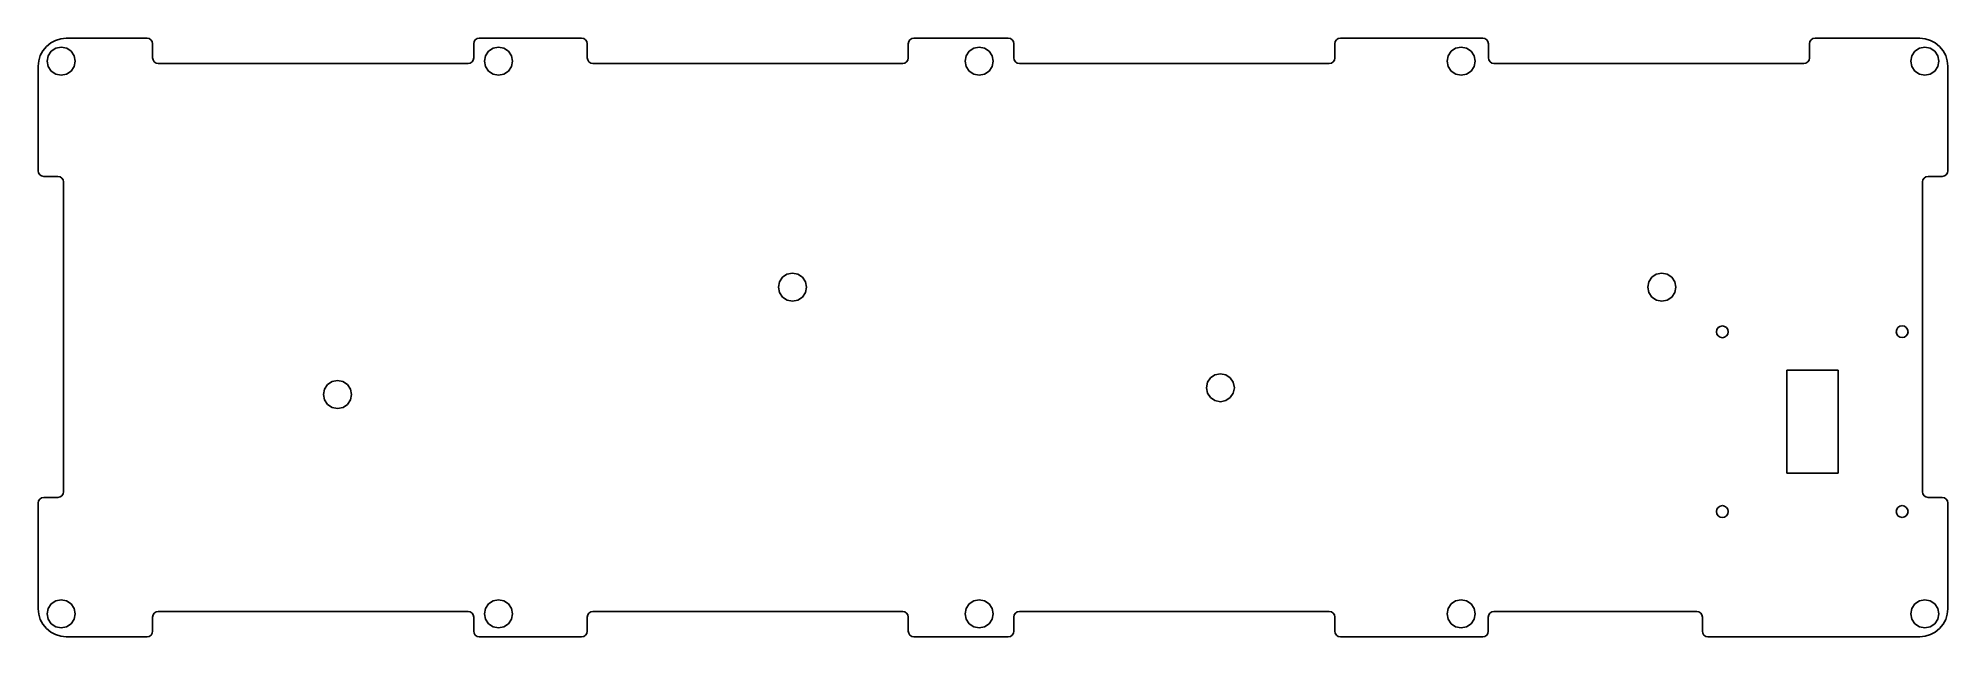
# Model space of a CAD drawing. Extents: x -1 to 339, y -1 to 106.
import ezdxf

# ---------------------------------------------------------------- set-up
doc = ezdxf.new("R2010")
doc.units = 0

msp = doc.modelspace()

# ---------------------------------------------------------------- linework, layer by layer
at = {"layer": 'Layer 1'}
for p, q in [((1.55836, 105.062), (2.41894, 105.52099)), ((2.41894, 105.52099), (3.35235, 105.805)), ((3.35235, 105.805), (4.33236, 105.902)), ((4.33236, 105.902), (18.7042, 105.902)), ((18.7042, 105.902), (19.0869, 105.826)), ((19.0869, 105.826), (19.4113, 105.60899)), ((19.4113, 105.60899), (19.6281, 105.285)), ((76.9347, 105.29098), (77.1491, 105.60898)), ((77.1491, 105.60898), (77.4671, 105.82299)), ((77.4671, 105.82299), (77.8564, 105.90099)), ((77.8564, 105.90099), (96.0764, 105.90199)), ((96.0764, 105.90199), (96.459001, 105.82599)), ((96.459001, 105.82599), (96.783401, 105.60899)), ((96.783401, 105.60899), (97.000003, 105.285)), ((154.305, 105.29098), (154.519, 105.60898)), ((154.519, 105.60898), (154.837, 105.82299)), ((154.837, 105.82299), (155.227, 105.90199)), ((155.227, 105.90199), (172.01, 105.90199)), ((172.01, 105.90199), (172.393, 105.82599)), ((172.393, 105.82599), (172.717, 105.60898)), ((172.717, 105.60898), (172.934, 105.28499)), ((230.24, 105.29097), (230.454, 105.60897)), ((230.454, 105.60897), (230.772, 105.82298)), ((230.772, 105.82298), (231.161, 105.90198)), ((231.161, 105.90198), (256.489, 105.90198)), ((256.489, 105.90198), (256.872, 105.82598)), ((256.872, 105.82598), (257.196, 105.60897)), ((257.196, 105.60897), (257.413, 105.28498)), ((314.71801, 105.29097), (314.93301, 105.60897)), ((314.93301, 105.60897), (315.25102, 105.82297)), ((315.25102, 105.82297), (315.64001, 105.90197)), ((315.64001, 105.90197), (334.27301, 105.90197)), ((334.27301, 105.90197), (335.25302, 105.80497)), ((335.25302, 105.80497), (336.18602, 105.52097)), ((336.18602, 105.52097), (337.047, 105.06197)), ((-0.570678, 101.88199), (-0.287037, 102.81499)), ((-0.287037, 102.81499), (0.17242, 103.676)), ((0.17242, 103.676), (0.796827, 104.438)), ((0.796827, 104.438), (1.55836, 105.062)), ((1.12649, 102.783), (0.930024, 101.81)), ((1.66226, 103.578), (1.12649, 102.783)), ((2.45691, 104.114), (1.66226, 103.578)), ((3.43002, 104.31), (2.45691, 104.114)), ((4.40314, 104.114), (3.43002, 104.31)), ((5.19779, 103.578), (4.40314, 104.114)), ((5.73356, 102.783), (5.19779, 103.578)), ((5.93002, 101.81), (5.73356, 102.783)), ((19.6281, 105.285), (19.7042, 104.902)), ((19.7042, 104.902), (19.7042, 102.405)), ((19.7042, 102.405), (19.7803, 102.022)), ((19.7803, 102.022), (19.9971, 101.698)), ((76.561399, 101.69799), (76.7759, 102.01599)), ((76.7759, 102.01599), (76.8546, 102.40499)), ((76.8546, 102.40499), (76.8559, 104.90099)), ((76.8559, 104.90099), (76.9347, 105.29098)), ((78.9689, 102.783), (78.772399, 101.81)), ((79.504599, 103.578), (78.9689, 102.783)), ((80.299299, 104.114), (79.504599, 103.578)), ((81.2724, 104.31), (80.299299, 104.114)), ((82.2455, 104.114), (81.2724, 104.31)), ((83.0402, 103.578), (82.2455, 104.114)), ((83.575899, 102.783), (83.0402, 103.578)), ((83.7724, 101.81), (83.575899, 102.783)), ((97.000003, 105.285), (97.076003, 104.90199)), ((97.076003, 104.90199), (97.0752, 102.405)), ((97.0752, 102.405), (97.1512, 102.022)), ((97.076003, 104.90199), (97.076003, 104.90199)), ((97.1512, 102.022), (97.367799, 101.698)), ((153.932, 101.69799), (154.147, 102.01599)), ((154.147, 102.01599), (154.225, 102.40499)), ((154.225, 102.40499), (154.226, 104.90199)), ((154.226, 104.90199), (154.305, 105.29098)), ((164.531, 102.783), (164.335, 101.81)), ((165.067, 103.578), (164.531, 102.783)), ((165.862, 104.114), (165.067, 103.578)), ((166.835, 104.31), (165.862, 104.114)), ((167.808, 104.114), (166.835, 104.31)), ((168.603, 103.578), (167.808, 104.114)), ((169.138, 102.783), (168.603, 103.578)), ((169.335, 101.81), (169.138, 102.783)), ((172.934, 105.28499), (173.01, 104.90199)), ((173.01, 104.90199), (173.009, 102.40499)), ((173.009, 102.40499), (173.086, 102.02199)), ((173.086, 102.02199), (173.302, 101.69799)), ((229.867, 101.69798), (230.081, 102.01598)), ((230.081, 102.01598), (230.16, 102.40498)), ((230.16, 102.40498), (230.161, 104.90198)), ((230.161, 104.90198), (230.24, 105.29097)), ((250.33, 102.783), (250.134, 101.81)), ((250.866, 103.578), (250.33, 102.783)), ((251.661, 104.114), (250.866, 103.578)), ((252.634, 104.31), (251.661, 104.114)), ((253.607, 104.114), (252.634, 104.31)), ((254.402, 103.578), (253.607, 104.114)), ((254.937, 102.783), (254.402, 103.578)), ((255.134, 101.81), (254.937, 102.783)), ((257.413, 105.28498), (257.489, 104.90198)), ((257.489, 104.90198), (257.488, 102.40498)), ((257.488, 102.40498), (257.564, 102.02198)), ((257.564, 102.02198), (257.781, 101.69798)), ((314.34702, 101.69197), (314.56401, 102.01597)), ((314.56401, 102.01597), (314.64001, 102.39897)), ((314.64001, 104.90197), (314.71801, 105.29097)), ((314.64001, 102.39897), (314.64001, 104.90197)), ((332.88119, 102.783), (332.68518, 101.81)), ((333.41721, 103.578), (332.88119, 102.783)), ((334.2122, 104.114), (333.41721, 103.578)), ((335.1852, 104.31), (334.2122, 104.114)), ((336.15818, 104.114), (335.1852, 104.31)), ((336.9532, 103.578), (336.15818, 104.114)), ((337.4892, 102.783), (336.9532, 103.578)), ((337.047, 105.06197), (337.80802, 104.43697)), ((337.6852, 101.81), (337.4892, 102.783)), ((337.80802, 104.43697), (338.43302, 103.67597)), ((338.43302, 103.67597), (338.89202, 102.81497)), ((338.89202, 102.81497), (339.17603, 101.88197)), ((-0.667639, 100.902), (-0.570678, 101.88199)), ((-0.667639, 82.305545), (-0.667639, 100.902)), ((0.930024, 101.81), (1.12032, 100.853)), ((1.12032, 100.853), (1.66226, 100.04199)), ((1.66226, 100.04199), (2.47331, 99.500399)), ((2.47331, 99.500399), (3.43002, 99.310099)), ((3.43002, 99.310099), (4.38673, 99.500399)), ((4.38673, 99.500399), (5.19779, 100.04199)), ((5.19779, 100.04199), (5.73972, 100.853)), ((5.73972, 100.853), (5.93002, 101.81)), ((19.9971, 101.698), (20.3215, 101.48099)), ((20.3215, 101.48099), (20.7042, 101.40499)), ((20.7042, 101.40499), (75.8542, 101.40499)), ((75.8542, 101.40499), (76.2435, 101.48399)), ((76.2435, 101.48399), (76.561399, 101.69799)), ((78.772399, 101.81), (78.962698, 100.853)), ((78.962698, 100.853), (79.504599, 100.042)), ((79.504599, 100.042), (80.315698, 99.500399)), ((80.315698, 99.500399), (81.2724, 99.310099)), ((81.2724, 99.310099), (82.229099, 99.500399)), ((82.229099, 99.500399), (83.0402, 100.042)), ((83.0402, 100.042), (83.582098, 100.853)), ((83.582098, 100.853), (83.7724, 101.81)), ((97.367799, 101.698), (97.692199, 101.48099)), ((97.692199, 101.48099), (98.0748, 101.40499)), ((98.0748, 101.40499), (153.225, 101.40499)), ((153.225, 101.40499), (153.614, 101.48399)), ((153.614, 101.48399), (153.932, 101.69799)), ((164.335, 101.81), (164.525, 100.853)), ((164.525, 100.853), (165.067, 100.042)), ((165.067, 100.042), (165.878, 99.500399)), ((165.878, 99.500399), (166.835, 99.310099)), ((166.835, 99.310099), (167.792, 99.500399)), ((167.792, 99.500399), (168.603, 100.042)), ((168.603, 100.042), (169.145, 100.853)), ((169.145, 100.853), (169.335, 101.81)), ((173.302, 101.69799), (173.627, 101.48098)), ((173.627, 101.48098), (174.009, 101.40498)), ((174.009, 101.40498), (229.159, 101.40498)), ((229.159, 101.40498), (229.549, 101.48398)), ((229.549, 101.48398), (229.867, 101.69798)), ((250.134, 101.81), (250.324, 100.853)), ((250.324, 100.853), (250.866, 100.042)), ((250.866, 100.042), (251.677, 99.500399)), ((251.677, 99.500399), (252.634, 99.310099)), ((252.634, 99.310099), (253.59099, 99.500399)), ((253.59099, 99.500399), (254.402, 100.042)), ((254.402, 100.042), (254.943, 100.853)), ((254.943, 100.853), (255.134, 101.81)), ((257.781, 101.69798), (258.105, 101.48097)), ((258.105, 101.48097), (258.488, 101.40497)), ((258.488, 101.40497), (313.64, 101.39897)), ((313.64, 101.39897), (314.02301, 101.47497)), ((314.02301, 101.47497), (314.34702, 101.69197)), ((332.68518, 101.81), (332.87521, 100.853)), ((332.87521, 100.853), (333.41721, 100.042)), ((333.41721, 100.042), (334.22821, 99.500399)), ((334.22821, 99.500399), (335.1852, 99.310099)), ((335.1852, 99.310099), (336.1422, 99.500399)), ((336.1422, 99.500399), (336.9532, 100.042)), ((336.9532, 100.042), (337.4952, 100.853)), ((337.4952, 100.853), (337.6852, 101.81)), ((339.17603, 101.88197), (339.27303, 100.90197)), ((339.27303, 100.90197), (339.27303, 82.3062)), ((-0.591517, 81.922944), (-0.667639, 82.305545)), ((-0.374741, 81.598446), (-0.591517, 81.922944)), ((-0.050316, 81.381744), (-0.374741, 81.598446)), ((338.98003, 81.599101), (338.66203, 81.384698)), ((339.19403, 81.917), (338.98003, 81.599101)), ((339.27303, 82.3062), (339.19403, 81.917)), ((0.332361, 81.305644), (-0.050316, 81.381744)), ((2.839491, 81.305845), (0.332361, 81.305644)), ((3.222171, 81.229745), (2.839491, 81.305845)), ((3.546591, 81.013043), (3.222171, 81.229745)), ((3.763371, 80.688643), (3.546591, 81.013043)), ((3.839491, 80.305944), (3.763371, 80.688643)), ((3.839491, 25.155944), (3.839491, 80.305944)), ((334.83901, 80.695098), (334.76001, 80.305798)), ((334.76001, 80.305798), (334.76001, 25.156)), ((335.05303, 81.012998), (334.83901, 80.695098)), ((335.37104, 81.227299), (335.05303, 81.012998)), ((335.76003, 81.305899), (335.37104, 81.227299)), ((338.27301, 81.306098), (335.76003, 81.305899)), ((338.66203, 81.384698), (338.27301, 81.306098)), ((131.295, 62.5401), (131.099, 61.567)), ((131.099, 61.567), (131.289, 60.6102)), ((131.831, 63.334699), (131.295, 62.5401)), ((132.626, 63.870499), (131.831, 63.334699)), ((133.599, 64.067), (132.626, 63.870499)), ((134.572, 63.870499), (133.599, 64.067)), ((135.367, 63.334699), (134.572, 63.870499)), ((135.902, 62.5401), (135.367, 63.334699)), ((136.099, 61.567), (135.902, 62.5401)), ((135.909, 60.6102), (136.099, 61.567)), ((286.05602, 62.5603), (285.85901, 61.5872)), ((285.85901, 61.5872), (286.05001, 60.630498)), ((286.591, 63.355), (286.05602, 62.5603)), ((287.386, 63.890699), (286.591, 63.355)), ((288.359, 64.0872), (287.386, 63.890699)), ((289.33201, 63.890699), (288.359, 64.0872)), ((290.127, 63.355), (289.33201, 63.890699)), ((290.663, 62.5603), (290.127, 63.355)), ((290.859, 61.5872), (290.663, 62.5603)), ((290.669, 60.630498), (290.859, 61.5872)), ((131.289, 60.6102), (131.831, 59.799199)), ((131.831, 59.799199), (132.642, 59.257301)), ((132.642, 59.257301), (133.599, 59.066999)), ((133.599, 59.066999), (134.556, 59.257301)), ((134.556, 59.257301), (135.367, 59.799199)), ((135.367, 59.799199), (135.909, 60.6102)), ((286.05001, 60.630498), (286.591, 59.819399)), ((286.591, 59.819399), (287.40301, 59.277498)), ((287.40301, 59.277498), (288.359, 59.087199)), ((288.359, 59.087199), (289.316, 59.277498)), ((289.316, 59.277498), (290.127, 59.819399)), ((290.127, 59.819399), (290.669, 60.630498)), ((298.74603, 54.6069), (298.405, 54.3793)), ((299.14801, 54.6868), (298.74603, 54.6069)), ((299.55002, 54.6069), (299.14801, 54.6868)), ((299.89, 54.3793), (299.55002, 54.6069)), ((330.74099, 54.614399), (330.4, 54.3868)), ((331.143, 54.694299), (330.74099, 54.614399)), ((331.544, 54.614399), (331.143, 54.694299)), ((331.885, 54.3868), (331.544, 54.614399)), ((298.17802, 54.038601), (298.09802, 53.6368)), ((298.09802, 53.6368), (298.17802, 53.235001)), ((298.405, 54.3793), (298.17802, 54.038601)), ((298.17802, 53.235001), (298.405, 52.894299)), ((298.405, 52.894299), (298.74603, 52.6667)), ((298.74603, 52.6667), (299.14801, 52.5868)), ((299.14801, 52.5868), (299.55002, 52.6667)), ((299.55002, 52.6667), (299.89, 52.894299)), ((300.11802, 54.038601), (299.89, 54.3793)), ((299.89, 52.894299), (300.11802, 53.235001)), ((300.19802, 53.6368), (300.11802, 54.038601)), ((300.11802, 53.235001), (300.19802, 53.6368)), ((330.17301, 54.046098), (330.09301, 53.644299)), ((330.09301, 53.644299), (330.17301, 53.2425)), ((330.4, 54.3868), (330.17301, 54.046098)), ((330.17301, 53.2425), (330.4, 52.901799)), ((330.4, 52.901799), (330.74099, 52.674199)), ((330.74099, 52.674199), (331.143, 52.594299)), ((331.143, 52.594299), (331.544, 52.674199)), ((331.544, 52.674199), (331.885, 52.901799)), ((332.11302, 54.046098), (331.885, 54.3868)), ((331.885, 52.901799), (332.11302, 53.2425)), ((332.19302, 53.644299), (332.11302, 54.046098)), ((332.11302, 53.2425), (332.19302, 53.644299)), ((50.8589, 44.2515), (50.317, 43.4405)), ((51.67, 44.7935), (50.8589, 44.2515)), ((52.6267, 44.9838), (51.67, 44.7935)), ((53.5834, 44.7935), (52.6267, 44.9838)), ((54.3944, 44.2515), (53.5834, 44.7935)), ((54.9364, 43.4405), (54.3944, 44.2515)), ((207.477, 44.6564), (207.28, 43.683302)), ((208.013, 45.451002), (207.477, 44.6564)), ((208.807, 45.986802), (208.013, 45.451002)), ((209.78, 46.183303), (208.807, 45.986802)), ((210.753, 45.986802), (209.78, 46.183303)), ((211.548, 45.451002), (210.753, 45.986802)), ((212.084, 44.6564), (211.548, 45.451002)), ((212.28, 43.683302), (212.084, 44.6564)), ((310.62699, 28.497), (310.627, 46.7844)), ((310.627, 46.7844), (319.73, 46.7844)), ((319.73, 46.7844), (319.73, 28.497)), ((50.317, 43.4405), (50.1267, 42.4838)), ((50.1267, 42.4838), (50.3231, 41.510699)), ((50.3231, 41.510699), (50.8589, 40.715999)), ((54.3944, 40.715999), (54.9302, 41.510699)), ((54.9302, 41.510699), (55.126698, 42.4838)), ((55.126698, 42.4838), (54.9364, 43.4405)), ((207.28, 43.683302), (207.477, 42.710101)), ((207.477, 42.710101), (208.013, 41.915502)), ((208.013, 41.915502), (208.807, 41.379702)), ((208.807, 41.379702), (209.78, 41.183302)), ((209.78, 41.183302), (210.753, 41.379702)), ((210.753, 41.379702), (211.548, 41.915502)), ((211.548, 41.915502), (212.084, 42.710101)), ((212.084, 42.710101), (212.28, 43.683302)), ((50.8589, 40.715999), (51.6536, 40.1802)), ((51.6536, 40.1802), (52.6267, 39.983799)), ((52.6267, 39.983799), (53.599798, 40.1802)), ((53.599798, 40.1802), (54.3944, 40.715999)), ((319.73, 28.497), (310.62699, 28.497)), ((-0.58906, 23.544157), (-0.374761, 23.862057)), ((-0.374761, 23.862057), (-0.056901, 24.076457)), ((-0.056901, 24.076457), (0.332361, 24.155057)), ((0.332361, 24.155057), (2.839491, 24.155744)), ((2.839491, 24.155744), (3.228751, 24.234344)), ((3.228751, 24.234344), (3.546611, 24.448744)), ((3.546611, 24.448744), (3.760911, 24.766643)), ((3.760911, 24.766643), (3.839491, 25.155944)), ((334.76001, 25.156), (334.83901, 24.7666)), ((334.83901, 24.7666), (335.05303, 24.4486)), ((335.05303, 24.4486), (335.37104, 24.2339)), ((335.37104, 24.2339), (335.76003, 24.155)), ((335.76003, 24.155), (338.27301, 24.1523)), ((338.27301, 24.1523), (338.66203, 24.0733)), ((338.66203, 24.0733), (338.98003, 23.8587)), ((338.98003, 23.8587), (339.19403, 23.5406)), ((-0.667639, 23.154857), (-0.58906, 23.544157)), ((-0.667639, 4.343057), (-0.667639, 23.154857)), ((298.17802, 22.0405), (298.09802, 21.6387)), ((298.09802, 21.6387), (298.17802, 21.2369)), ((298.405, 22.3812), (298.17802, 22.0405)), ((298.17802, 21.2369), (298.405, 20.8963)), ((298.74603, 22.6088), (298.405, 22.3812)), ((298.405, 20.8963), (298.74603, 20.6686)), ((299.14801, 22.6887), (298.74603, 22.6088)), ((298.74603, 20.6686), (299.14801, 20.5887)), ((299.55002, 22.6088), (299.14801, 22.6887)), ((299.14801, 20.5887), (299.55002, 20.6686)), ((299.89, 22.3812), (299.55002, 22.6088)), ((299.55002, 20.6686), (299.89, 20.8963)), ((300.11802, 22.0405), (299.89, 22.3812)), ((299.89, 20.8963), (300.11802, 21.2369)), ((300.19802, 21.6387), (300.11802, 22.0405)), ((300.11802, 21.2369), (300.19802, 21.6387)), ((330.17301, 22.048), (330.09301, 21.6462)), ((330.09301, 21.6462), (330.17301, 21.2444)), ((330.4, 22.3887), (330.17301, 22.048)), ((330.17301, 21.2444), (330.4, 20.9038)), ((330.74099, 22.6163), (330.4, 22.3887)), ((330.4, 20.9038), (330.74099, 20.6761)), ((331.143, 22.6962), (330.74099, 22.6163)), ((330.74099, 20.6761), (331.143, 20.5962)), ((331.544, 22.6163), (331.143, 22.6962)), ((331.143, 20.5962), (331.544, 20.6761)), ((331.885, 22.3887), (331.544, 22.6163)), ((331.544, 20.6761), (331.885, 20.9038)), ((332.11302, 22.048), (331.885, 22.3887)), ((331.885, 20.9038), (332.11302, 21.2444)), ((332.19302, 21.6462), (332.11302, 22.048)), ((332.11302, 21.2444), (332.19302, 21.6462)), ((339.19403, 23.5406), (339.27303, 23.1512)), ((339.27303, 23.1512), (339.27303, 4.34309)), ((-0.570678, 3.363047), (-0.667639, 4.343057)), ((1.12033, 4.39132), (0.930024, 3.43461)), ((0.930024, 3.43461), (1.12649, 2.4615)), ((1.66226, 5.20238), (1.12033, 4.39132)), ((2.47332, 5.74433), (1.66226, 5.20238)), ((3.43002, 5.93463), (2.47332, 5.74433)), ((4.38673, 5.74433), (3.43002, 5.93463)), ((5.19779, 5.2024), (4.38673, 5.74433)), ((5.73972, 4.39132), (5.19779, 5.2024)), ((5.93002, 3.43461), (5.73972, 4.39132)), ((5.73972, 2.4779), (5.93002, 3.43461)), ((19.9976, 3.561986), (19.7812, 3.237546)), ((20.3217, 3.778826), (19.9976, 3.561986)), ((20.7042, 3.854976), (20.3217, 3.778826)), ((75.854338, 3.854976), (20.7042, 3.854976)), ((76.237039, 3.778856), (75.854338, 3.854976)), ((76.561439, 3.562076), (76.237039, 3.778856)), ((76.778138, 3.237646), (76.561439, 3.562076)), ((78.9689, 4.40775), (78.772399, 3.43464)), ((78.772399, 3.43464), (78.9689, 2.46152)), ((79.504599, 5.2024), (78.9689, 4.40775)), ((80.299299, 5.73817), (79.504599, 5.2024)), ((81.2724, 5.93464), (80.299299, 5.73817)), ((82.2455, 5.73817), (81.2724, 5.93464)), ((83.0402, 5.2024), (82.2455, 5.73817)), ((83.575899, 4.40775), (83.0402, 5.2024)), ((83.7724, 3.43464), (83.575899, 4.40775)), ((83.575899, 2.46152), (83.7724, 3.43464)), ((97.367701, 3.56211), (97.1532, 3.24425)), ((97.6856, 3.7764), (97.367701, 3.56211)), ((98.0749, 3.85498), (97.6856, 3.7764)), ((153.22503, 3.85498), (98.0749, 3.85498)), ((153.60803, 3.77885), (153.22503, 3.85498)), ((153.93202, 3.56206), (153.60803, 3.77885)), ((154.14902, 3.23763), (153.93202, 3.56206)), ((164.531, 4.40774), (164.335, 3.43463)), ((164.335, 3.43463), (164.531, 2.46152)), ((165.067, 5.2024), (164.531, 4.40774)), ((165.862, 5.73817), (165.067, 5.2024)), ((166.835, 5.93463), (165.862, 5.73817)), ((167.808, 5.73817), (166.835, 5.93463)), ((168.603, 5.2024), (167.808, 5.73817)), ((169.138, 4.40774), (168.603, 5.2024)), ((169.335, 3.43463), (169.138, 4.40774)), ((169.138, 2.46152), (169.335, 3.43463)), ((173.30301, 3.562084), (173.08601, 3.237654)), ((173.62701, 3.778874), (173.30301, 3.562084)), ((174.01001, 3.855004), (173.62701, 3.778874)), ((229.16001, 3.855004), (174.01001, 3.855004)), ((229.54201, 3.778864), (229.16001, 3.855004)), ((229.867, 3.562044), (229.54201, 3.778864)), ((230.083, 3.237604), (229.867, 3.562044)), ((250.33, 4.40775), (250.134, 3.43464)), ((250.134, 3.43464), (250.33, 2.46152)), ((250.866, 5.2024), (250.33, 4.40775)), ((251.661, 5.73817), (250.866, 5.2024)), ((252.634, 5.93464), (251.661, 5.73817)), ((253.607, 5.73817), (252.634, 5.93464)), ((254.402, 5.2024), (253.607, 5.73817)), ((254.937, 4.40775), (254.402, 5.2024)), ((255.134, 3.43464), (254.937, 4.40775)), ((254.937, 2.46152), (255.134, 3.43464)), ((257.771, 3.57208), (257.556, 3.25422)), ((258.089, 3.78639), (257.771, 3.57208)), ((258.47804, 3.86497), (258.089, 3.78639)), ((294.57804, 3.86497), (258.47804, 3.86497)), ((294.96102, 3.78885), (294.57804, 3.86497)), ((295.28503, 3.57208), (294.96102, 3.78885)), ((295.50204, 3.24766), (295.28503, 3.57208)), ((332.88119, 4.40775), (332.68518, 3.43464)), ((332.68518, 3.43464), (332.88119, 2.46152)), ((333.41721, 5.2024), (332.88119, 4.40775)), ((334.2122, 5.73817), (333.41721, 5.2024)), ((335.1852, 5.93464), (334.2122, 5.73817)), ((336.15818, 5.73817), (335.1852, 5.93464)), ((336.9532, 5.2024), (336.15818, 5.73817)), ((337.4892, 4.40775), (336.9532, 5.2024)), ((337.6852, 3.43464), (337.4892, 4.40775)), ((337.4892, 2.46152), (337.6852, 3.43464)), ((339.27303, 4.34309), (339.17603, 3.36308)), ((-0.287037, 2.429637), (-0.570678, 3.363047)), ((0.17242, 1.569057), (-0.287037, 2.429637)), ((0.796827, 0.807524), (0.17242, 1.569057)), ((1.55836, 0.183116), (0.796827, 0.807524)), ((1.12649, 2.4615), (1.66226, 1.66684)), ((2.41894, -0.27634), (1.55836, 0.183116)), ((1.66226, 1.66684), (2.45691, 1.13107)), ((2.45691, 1.13107), (3.43002, 0.934611)), ((3.43002, 0.934611), (4.38673, 1.12491)), ((4.38673, 1.12491), (5.19779, 1.66684)), ((5.19779, 1.66684), (5.73972, 2.4779)), ((19.7095, 0.343056), (19.6339, -0.039501)), ((19.7812, 3.237546), (19.7057, 2.854976)), ((19.7057, 2.854976), (19.7095, 0.343056)), ((76.854138, 2.854976), (76.778138, 3.237646)), ((76.853609, 0.343056), (76.854138, 2.854976)), ((76.929609, -0.039626), (76.853609, 0.343056)), ((78.9689, 2.46152), (79.504599, 1.66687)), ((79.504599, 1.66687), (80.299299, 1.1311)), ((80.299299, 1.1311), (81.2724, 0.934636)), ((81.2724, 0.934636), (82.2455, 1.1311)), ((82.2455, 1.1311), (83.0402, 1.66687)), ((83.0402, 1.66687), (83.575899, 2.46152)), ((97.073706, 0.34146), (96.995006, -0.047797)), ((97.0745, 2.85498), (97.073706, 0.34146)), ((97.1532, 3.24425), (97.0745, 2.85498)), ((154.22402, 2.85498), (154.14902, 3.23763)), ((154.22402, 0.343056), (154.22402, 2.85498)), ((154.29902, -0.039595), (154.22402, 0.343056)), ((164.531, 2.46152), (165.067, 1.66686)), ((165.067, 1.66686), (165.862, 1.13109)), ((165.862, 1.13109), (166.835, 0.934629)), ((166.835, 0.934629), (167.808, 1.13109)), ((167.808, 1.13109), (168.603, 1.66686)), ((168.603, 1.66686), (169.138, 2.46152)), ((173.01101, 0.343084), (172.93501, -0.039598)), ((173.08601, 3.237654), (173.01001, 2.855004)), ((173.01001, 2.855004), (173.01101, 0.343084)), ((230.159, 2.855004), (230.083, 3.237604)), ((230.156, 0.343084), (230.159, 2.855004)), ((230.232, -0.039515), (230.156, 0.343084)), ((250.33, 2.46152), (250.866, 1.66687)), ((250.866, 1.66687), (251.661, 1.1311)), ((251.661, 1.1311), (252.634, 0.934636)), ((252.634, 0.934636), (253.607, 1.1311)), ((253.607, 1.1311), (254.402, 1.66687)), ((254.402, 1.66687), (254.937, 2.46152)), ((257.478, 0.343085), (257.399, -0.046165)), ((257.556, 3.25422), (257.478, 2.86497)), ((257.478, 2.86497), (257.478, 0.343085)), ((295.57804, 2.86497), (295.50204, 3.24766)), ((295.57804, 0.343089), (295.57804, 2.86497)), ((295.65404, -0.039593), (295.57804, 0.343089)), ((332.88119, 2.46152), (333.41721, 1.66687)), ((333.41721, 1.66687), (334.2122, 1.1311)), ((334.2122, 1.1311), (335.1852, 0.934636)), ((335.1852, 0.934636), (336.15818, 1.1311)), ((336.15818, 1.1311), (336.9532, 1.66687)), ((337.047, 0.183148), (336.18602, -0.276309)), ((336.9532, 1.66687), (337.4892, 2.46152)), ((337.80802, 0.807555), (337.047, 0.183148)), ((338.43302, 1.56909), (337.80802, 0.807555)), ((338.89202, 2.42967), (338.43302, 1.56909)), ((339.17603, 3.36308), (338.89202, 2.42967)), ((3.35235, -0.559981), (2.41894, -0.27634)), ((4.33236, -0.656942), (3.35235, -0.559981)), ((18.7111, -0.656942), (4.33236, -0.656942)), ((19.0935, -0.58078), (18.7111, -0.656942)), ((19.4176, -0.363942), (19.0935, -0.58078)), ((19.6339, -0.039501), (19.4176, -0.363942)), ((77.146408, -0.364067), (76.929609, -0.039626)), ((77.470708, -0.58087), (77.146408, -0.364067)), ((77.853407, -0.657023), (77.470708, -0.58087)), ((96.073407, -0.658461), (77.853407, -0.657023)), ((96.462707, -0.579912), (96.073407, -0.658461)), ((96.780606, -0.36564), (96.462707, -0.579912)), ((96.995006, -0.047797), (96.780606, -0.36564)), ((154.51602, -0.364025), (154.29902, -0.039595)), ((154.84001, -0.580816), (154.51602, -0.364025)), ((155.22301, -0.656944), (154.84001, -0.580816)), ((172.01201, -0.656944), (155.22301, -0.656944)), ((172.39401, -0.580842), (172.01201, -0.656944)), ((172.71902, -0.364051), (172.39401, -0.580842)), ((172.93501, -0.039598), (172.71902, -0.364051)), ((230.448, -0.363954), (230.232, -0.039515)), ((230.772, -0.580772), (230.448, -0.363954)), ((231.155, -0.656915), (230.772, -0.580772)), ((256.477, -0.656915), (231.155, -0.656915)), ((256.867, -0.578331), (256.477, -0.656915)), ((257.185, -0.364025), (256.867, -0.578331)), ((257.399, -0.046165), (257.185, -0.364025)), ((295.87102, -0.364016), (295.65404, -0.039593)), ((296.19503, -0.580789), (295.87102, -0.364016)), ((296.57801, -0.656911), (296.19503, -0.580789)), ((334.27301, -0.656911), (296.57801, -0.656911)), ((335.25302, -0.55995), (334.27301, -0.656911)), ((336.18602, -0.276309), (335.25302, -0.55995))]:
    msp.add_line(p, q, dxfattribs=at)

doc.saveas('drawing.dxf')
